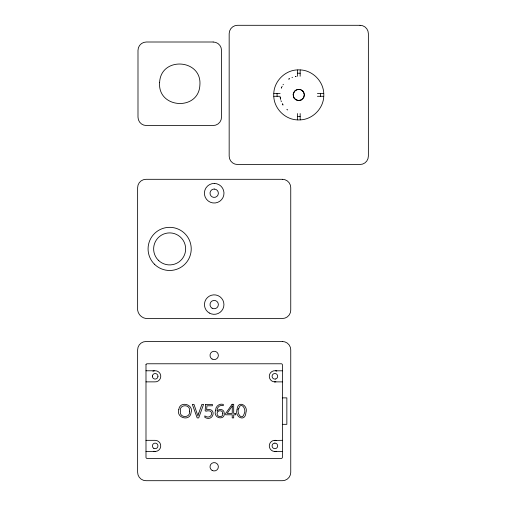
<?xml version="1.0" encoding="UTF-8"?>
<svg xmlns="http://www.w3.org/2000/svg" width="506" height="506" viewBox="0 0 506 506"><rect width="100%" height="100%" fill="white"/><g stroke="black" fill="none" stroke-linecap="round" stroke-linejoin="round"><path stroke-width="0.76" d="M277.079 93.547L277.079 96.279M320.456 96.266L320.456 93.534M293.202 94.205L293.55 96.962M293.189 94.331L294.675 91.055L297.705 89.391M273.771 93.325C274.296 81.093 284.96 70.429 297.193 69.904M323.764 96.469C323.239 108.708 312.575 119.365 300.343 119.89M303.689 97.595L304.359 94.546L303.309 91.599M281.886 86.849L282.171 86.292M303.499 97.898L301.165 99.973M283.031 84.799L283.385 84.281M301.159 99.979C298.806 101.118 295.751 100.34 294.233 98.208M292.563 77.266L291.975 77.475M297.718 89.385L300.494 89.556L302.999 91.225M282.399 440.309L273.474 440.492A5.591 5.591 0 0 0 269.293 445.862L269.47 447.31A5.591 5.591 0 0 0 276.289 451.314M297.389 73.212L300.159 73.212M300.134 116.589L297.376 116.582M276.757 371.037L275.334 370.727A5.591 5.591 0 0 0 269.306 375.85L269.382 377.312A5.591 5.591 0 0 0 274.429 381.878L275.89 381.802M280.122 93.509L273.771 93.509L273.727 94.9L273.771 96.292L280.122 96.292M317.414 93.509L323.77 93.509L323.815 94.9L323.77 96.292L317.414 96.292M145.987 370.778L154.286 370.778M275.675 370.803L282.399 370.803M145.987 381.866L154.596 381.866A5.591 5.591 0 0 0 160.731 376.875L160.693 375.414A5.591 5.591 0 0 0 152.888 371.195M274.429 381.878L282.399 381.878M282.399 397.874L286.851 397.874L286.851 424.325L282.399 424.325M145.987 440.334L155.171 440.334A5.566 5.566 0 0 1 160.693 446.627A5.566 5.566 0 0 1 153.729 451.276M145.987 451.466L155.171 451.466M274.84 451.491L282.399 451.491M300.343 69.904C312.575 70.429 323.239 81.093 323.764 93.325M297.193 119.89C284.96 119.365 274.296 108.708 273.771 96.469M286.845 109.309L287.699 109.973M302.86 91.055L303.303 91.592M294.226 98.196L293.556 96.975M280.982 100.681L281.349 101.693M280.495 98.847L280.634 99.461M152.401 376.015L152.42 376.742M300.159 76.254L300.159 69.898L298.768 69.853L297.376 69.898L297.376 76.254M300.159 113.546L300.159 119.897L298.768 119.941L297.376 119.897L297.376 113.546M274.922 440.309A5.591 5.591 0 0 1 276.365 440.511M232.317 405.913L232.222 413.396L227.181 413.396L232.317 405.913M159.618 82.497C157.429 108.708 198.776 111.307 199.889 85.027C202.077 58.822 160.731 56.217 159.618 82.497M237.093 409.468C234.291 417.102 245.309 422.415 245.897 412.763C248.68 405.167 237.662 399.835 237.093 409.468M215.6 410.252C212.412 419.575 227.479 420.815 223.734 411.176C222.324 408.848 218.573 409.012 217.074 411.062C216.631 407.596 219.813 404.357 223.279 405.679L223.279 404.357C219.446 403.219 215.543 406.261 215.6 410.252M189.497 411.119C190.863 418.323 179.035 418.31 180.383 411.119C179.073 403.984 190.838 403.952 189.497 411.119M178.82 409.544C175.829 418.139 190.193 421.688 191.053 412.656C193.988 404.13 179.668 400.562 178.82 409.544M238.75 408.576C236.138 413.01 242.184 421.365 244.221 413.649C246.814 409.246 240.805 400.923 238.75 408.576M205.651 404.376L205.145 410.701L205.942 411.214C215.145 408.386 211.906 420.777 204.822 415.875L204.822 417.355C213.728 422.504 217.093 407.153 206.625 409.854L206.967 405.793L212.375 405.793L212.375 404.376L205.651 404.376M222.811 413.56C223.386 418.032 216.429 417.412 217.074 413.219C217.219 409.816 223.298 409.866 222.811 413.56M198.807 413.073L197.941 416.058L193.981 404.376L192.318 404.376L197.163 417.899L198.713 417.899L203.589 404.376L201.894 404.376L198.807 413.073M145.994 364.649L145.994 457.55A1.48 1.48 0 0 0 146.86 458.423L281.526 458.423A1.48 1.48 0 0 0 282.392 457.55L282.399 364.668A1.48 1.48 0 0 0 281.526 363.782L146.879 363.776A1.48 1.48 0 0 0 145.994 364.649M281.665 87.355L281.38 88.012L281.665 87.355M232.071 404.3L225.651 413.453L225.651 414.793L232.222 414.793L232.222 417.899L233.696 417.899L233.696 414.793L235.701 414.793L235.701 413.396L233.696 413.396L233.696 404.3L232.071 404.3M288.831 79.062L289.369 78.74L288.831 79.062M295.359 76.514L295.978 76.412L295.359 76.514M274.903 443.117L274.182 443.205A2.783 2.783 0 0 0 272.095 445.881L272.19 446.602A2.783 2.783 0 0 0 275.346 448.645A2.783 2.783 0 0 0 277.655 445.678A2.783 2.783 0 0 0 274.903 443.117M214.417 183.438L211.875 183.716A9.791 9.791 0 0 0 206.549 199.345A9.791 9.791 0 0 0 222.969 197.568A9.791 9.791 0 0 0 214.417 183.438M214.285 189.054L213.203 189.168A4.174 4.174 0 0 0 210.932 195.841A4.174 4.174 0 0 0 217.934 195.082A4.174 4.174 0 0 0 214.285 189.054M275.384 379.038L274.657 379.076A2.783 2.783 0 0 1 272.146 376.806L272.108 376.078A2.783 2.783 0 0 1 274.866 373.517A2.783 2.783 0 0 1 277.655 376.04A2.783 2.783 0 0 1 275.384 379.038M360.013 25.3L237.523 25.3A8.349 8.349 0 0 0 229.167 33.649L229.167 156.145A8.349 8.349 0 0 0 237.523 164.501L360.013 164.501A8.349 8.349 0 0 0 368.368 156.145L368.368 33.649A8.349 8.349 0 0 0 360.013 25.3M213.159 42.004L146.348 42.004A8.349 8.349 0 0 0 137.993 50.353L137.993 117.171A8.349 8.349 0 0 0 146.348 125.52L213.159 125.52A8.349 8.349 0 0 0 221.514 117.171L221.514 50.353A8.349 8.349 0 0 0 213.159 42.004M282.399 179.307L145.987 179.307A8.349 8.349 0 0 0 137.632 187.663L137.632 310.153A9.842 9.842 0 0 0 145.987 318.508L282.399 318.508A8.349 8.349 0 0 0 290.748 310.153L290.748 187.663A8.349 8.349 0 0 0 282.399 179.307M282.399 341.499L145.987 341.499A8.349 8.349 0 0 0 137.632 349.855L137.632 472.351A8.349 8.349 0 0 0 145.987 480.7L282.399 480.7A8.349 8.349 0 0 0 290.748 472.351L290.748 349.855A8.349 8.349 0 0 0 282.399 341.499M282.974 104.919L282.38 103.907L282.974 104.919M280.4 98.404L280.21 97.241L280.4 98.404M157.942 376.59L157.923 375.863A2.783 2.783 0 0 0 153.609 373.997A2.783 2.783 0 0 0 153.742 378.69A2.783 2.783 0 0 0 157.942 376.59M153.78 448.31A2.783 2.783 0 0 0 157.954 445.9A2.783 2.783 0 0 0 153.78 443.49A2.783 2.783 0 0 0 153.78 448.31M212.103 470.397A4.174 4.174 0 0 0 218.371 466.779A4.174 4.174 0 0 0 212.103 463.161A4.174 4.174 0 0 0 212.103 470.397M212.103 359.039A4.174 4.174 0 0 0 218.371 355.421A4.174 4.174 0 0 0 212.103 351.803A4.174 4.174 0 0 0 212.103 359.039M295.985 99.72A5.566 5.566 0 0 0 304.334 94.9A5.566 5.566 0 0 0 295.985 90.074A5.566 5.566 0 0 0 295.985 99.72M158.327 260.229A16.009 16.009 0 0 0 185.107 253.051A16.009 16.009 0 0 0 165.506 233.443A16.009 16.009 0 0 0 158.327 260.229M212.103 308.205A4.174 4.174 0 0 0 218.371 304.587A4.174 4.174 0 0 0 212.103 300.969A4.174 4.174 0 0 0 212.103 308.205M154.393 264.164A21.575 21.575 0 0 0 190.49 254.493A21.575 21.575 0 0 0 164.064 228.067A21.575 21.575 0 0 0 154.393 264.164M209.32 313.024A9.747 9.747 0 0 0 223.937 304.587A9.747 9.747 0 0 0 209.32 296.149A9.747 9.747 0 0 0 209.32 313.024"/></g></svg>
